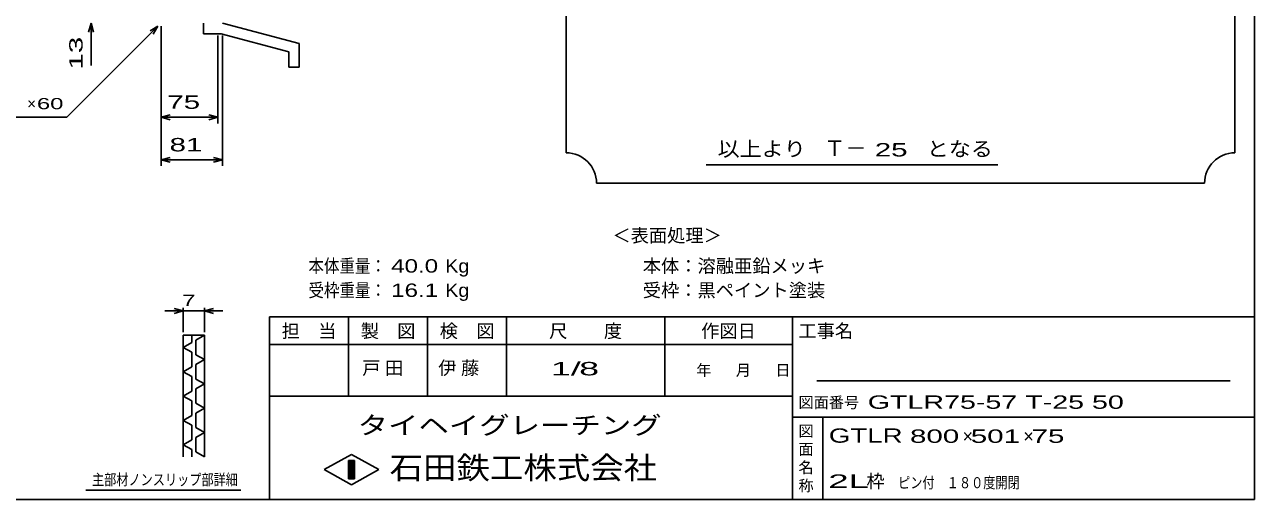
# Model space of a CAD drawing. Units: millimetres, scale not verified. Extents: x -1456 to 1389, y -1026 to 839.
# Drawn here: x -229 to 1389, y -921 to -296 of the extents above; entities that cross this region are included whole.
import ezdxf
from ezdxf.enums import TextEntityAlignment as Align

# ---------------------------------------------------------------- set-up
doc = ezdxf.new("R2010")
doc.units = ezdxf.units.MM
doc.header["$LTSCALE"] = 8
for name, color, linetype, lineweight in [('0_2', 150, 'Continuous', 25), ('19', 6, 'Continuous', 25), ('22', 4, 'Continuous', 25), ('24', 2, 'Continuous', 25), ('32', 4, 'Continuous', 25)]:
    doc.layers.add(name, color=color, linetype=linetype, lineweight=lineweight)
doc.styles.add('ベクトル', font='')
doc.styles.get('ベクトル').set_extended_font_data('ベクトル')

msp = doc.modelspace()

# ---------------------------------------------------------------- linework, layer by layer
at = {"layer": '0_2'}
for p, q in [((1388.8, 838.8), (1388.8, -921.2)), ((1388.8, -681.2), (92.8, -681.2)), ((92.8, -681.2), (92.8, -921.2)), ((196.8, -681.2), (196.8, -785.2)), ((300.8, -785.2), (300.8, -681.2)), ((404.8, -681.2), (404.8, -785.2)), ((612.8, -785.2), (612.8, -681.2)), ((780.8, -681.2), (780.8, -921.2)), ((780.8, -717.2), (92.8, -717.2)), ((1356.8, -765.2), (812.8, -765.2)), ((92.8, -785.2), (780.8, -785.2)), ((780.8, -813.2), (1388.8, -813.2)), ((820.8, -921.2), (820.8, -813.2)), ((164.8, -882), (200.8, -862)), ((196.8, -870), (204.8, -870)), ((196.8, -894), (196.8, -870)), ((196.8, -870), (198.4, -870)), ((198.4, -870), (198.4, -894)), ((200, -894), (200, -870)), ((200, -870), (201.6, -870)), ((200.8, -862), (236.8, -882)), ((201.6, -870), (201.6, -894)), ((203.2, -894), (203.2, -870)), ((203.2, -870), (204.8, -870)), ((204.8, -870), (204.8, -894)), ((204.8, -870), (204.8, -894)), ((200.8, -902), (164.8, -882)), ((236.8, -882), (200.8, -902)), ((204.8, -894), (196.8, -894)), ((198.4, -894), (200, -894)), ((201.6, -894), (203.2, -894)), ((1388.8, -921.2), (-1379.2, -921.2))]:
    msp.add_line(p, q, dxfattribs=at)
at = {"layer": '19'}
for p, q in [((6, -308.5), (6, -294.5)), ((31, -294.5), (132, -321.5)), ((6, -308.5), (29, -308.5)), ((118, -332.5), (29, -308.5)), ((132, -352.5), (132, -321.5)), ((118, -352.5), (118, -332.5)), ((118, -352.5), (132, -352.5))]:
    msp.add_line(p, q, dxfattribs=at)
at = {"layer": '22'}
for p, q in [((-174, -418.5), (-54, -298.5)), ((-145.2, -306.5), (-142, -294.5)), ((-138.8, -306.5), (-142, -294.5)), ((-142, -350.5), (-142, -294.5)), ((-64.4, -304.9), (-54, -298.5)), ((-60.4, -308.9), (-54, -298.5)), ((-50, -426.5), (-50, -298.5)), ((-50, -482.5), (-50, -298.5)), ((25, -426.5), (25, -310.7)), ((31, -482.5), (31, -310.7)), ((-334, -418.5), (-174, -418.5)), ((-50, -418.5), (-38, -415.3)), ((-38, -421.7), (-50, -418.5)), ((-50, -418.5), (25, -418.5)), ((25, -418.5), (13, -415.3)), ((13, -421.7), (25, -418.5)), ((-50, -474.5), (-38, -471.3)), ((-38, -477.7), (-50, -474.5)), ((-50, -474.5), (31, -474.5)), ((31, -474.5), (19, -471.3)), ((19, -477.7), (31, -474.5))]:
    msp.add_line(p, q, dxfattribs=at)
at = {"layer": '24', "color": 4}
for p, q in [((483.2, 774.8), (483.2, -465.2)), ((1363.2, -465.2), (1363.2, 774.8)), ((667.2, -481.2), (1051.2, -481.2)), ((523.2, -505.2), (1323.2, -505.2))]:
    msp.add_line(p, q, dxfattribs=at)
for centre, start, end in [((483.2, -505.2), 0, 90), ((1363.2, -505.2), 90, 180)]:
    msp.add_arc(centre, 40, start, end, dxfattribs=at)
at = {"layer": '32'}
for p, q in [((-20.8, -673.2), (-44.8, -673.2)), ((-20.8, -673.2), (-32.8, -670)), ((-32.8, -676.4), (-20.8, -673.2)), ((-20.8, -701.2), (-20.8, -669.2)), ((-20.8, -673.2), (7.2, -673.2)), ((7.2, -669.2), (7.2, -701.2)), ((7.2, -673.2), (19.2, -670)), ((19.2, -676.4), (7.2, -673.2)), ((7.2, -673.2), (31.2, -673.2)), ((-20.8, -705.2), (7.2, -705.2)), ((-20.8, -865.2), (-20.8, -705.2)), ((-9.6, -705.2), (-9.6, -714.8)), ((7.2, -705.2), (-4, -711.6)), ((-4, -711.6), (-4, -730.8)), ((7.2, -705.2), (7.2, -865.2)), ((-9.6, -714.8), (-20.8, -721.2)), ((-20.8, -721.2), (-9.6, -727.6)), ((-9.6, -727.6), (-9.6, -746.8)), ((-4, -730.8), (7.2, -737.2)), ((7.2, -737.2), (-4, -743.6)), ((-4, -743.6), (-4, -762.8)), ((-9.6, -746.8), (-20.8, -753.2)), ((-20.8, -753.2), (-9.6, -759.6)), ((-9.6, -759.6), (-9.6, -778.8)), ((-4, -762.8), (7.2, -769.2)), ((7.2, -769.2), (-4, -775.6)), ((-4, -775.6), (-4, -794.8)), ((-9.6, -778.8), (-20.8, -785.2)), ((-20.8, -785.2), (-9.6, -791.6)), ((-9.6, -791.6), (-9.6, -810.8)), ((-4, -794.8), (7.2, -801.2)), ((7.2, -801.2), (-4, -807.6)), ((-4, -807.6), (-4, -826.8)), ((-9.6, -810.8), (-20.8, -817.2)), ((-20.8, -817.2), (-9.6, -823.6)), ((-9.6, -823.6), (-9.6, -842.8)), ((-4, -826.8), (7.2, -833.2)), ((7.2, -833.2), (-4, -839.6)), ((-4, -839.6), (-4, -858.8)), ((-9.6, -842.8), (-20.8, -849.2)), ((-20.8, -849.2), (-9.6, -855.6)), ((-9.6, -855.6), (-9.6, -865.2)), ((-4, -858.8), (7.2, -865.2)), ((55.2, -909.2), (-148.8, -909.2))]:
    msp.add_line(p, q, dxfattribs=at)

# ---------------------------------------------------------------- texts
at = {"layer": '0_2', "style": 'ベクトル'}
for s, height, p in [('担\u3000当', 17.6, (108.8, -699.6)), ('製\u3000図', 17.6, (212.8, -699.6)), ('検\u3000図', 17.6, (316.8, -699.6)), ('尺\u3000\u3000度', 17.6, (460.8, -699.6)), ('作図日', 17.6, (660.8, -699.6)), ('工事名', 17.6, (788.8, -699.6)), ('年', 14.66, (654.4, -751.2)), ('月', 14.66, (706.4, -751.2)), ('日', 14.66, (758.4, -751.2)), ('図面番号', 14.66, (788.8, -793.6)), ('図', 14.66, (788.8, -831.2)), ('面', 14.66, (788.8, -855.2)), ('名', 14.66, (788.8, -879.2)), ('称', 14.66, (788.8, -903.2))]:
    msp.add_text(s, height=height, dxfattribs=at).set_placement(p, align=Align.MIDDLE_LEFT)
at = {"layer": '0_2', "color": 222, "style": 'ベクトル'}
for s, height, width, p in [('タイヘイグレーチング', 23.46, 1.25, (208.8, -823.6)), ('石田鉄工株式会社', 29.33, 1.1, (250.8, -879.6))]:
    msp.add_text(s, height=height, dxfattribs=dict(at, width=width)).set_placement(p, align=Align.MIDDLE_LEFT)
at = {"layer": '22', "color": 2, "style": 'ベクトル', "width": 1.65}
msp.add_text(' 13 ', height=17.6, rotation=90, dxfattribs=at).set_placement((-162, -366.5), align=Align.MIDDLE_LEFT)
at = {"layer": '22', "color": 2, "style": 'ベクトル'}
for s, height, p in [('×', 14.66, (-226, -400.5)), ('＜表面処理＞', 17.6, (544, -574)), ('本体：', 17.6, (584, -614)), ('溶融亜鉛メッキ', 17.6, (656, -614)), ('受枠：', 17.6, (584, -646)), ('黒ペイント塗装', 17.6, (656, -646)), ('×', 17.6, (1004.8, -838)), ('×', 17.6, (1084.8, -838)), ('枠', 17.6, (878.4, -897.2))]:
    msp.add_text(s, height=height, dxfattribs=at).set_placement(p, align=Align.MIDDLE_LEFT)
for s, height, width, p in [(' 60 ', 14.66, 1.6, (-222, -400.5)), (' 75 ', 17.6, 1.65, (-52.5, -398.5)), (' 81 ', 17.6, 1.65, (-49.5, -454.5)), ('本体重量：', 17.6, 0.85, (144, -614)), (' 40.0', 17.6, 1.35, (244, -614)), ('Kg', 17.6, 1.1, (324, -614)), ('受枠重量：', 17.6, 0.85, (144, -646)), (' 16.1', 17.6, 1.35, (244, -646)), ('Kg', 17.6, 1.1, (324, -646)), ('1/', 17.6, 2, (463.2, -749.2)), (' 8 ', 17.6, 2, (487.2, -749.2)), ('GTLR75-57 T-25 50', 17.6, 1.6, (880, -793.2)), ('GTLR', 18.77, 1.45, (828.8, -837.2)), (' 800 ', 17.6, 1.65, (924.8, -838)), (' 501 ', 17.6, 1.65, (1004.8, -838)), (' 75 ', 17.6, 1.65, (1084.8, -838)), ('2L', 17.6, 2.05, (828, -897.2)), ('ピン付', 14.66, 0.8, (920, -899.2)), ('\u3000１８０度開閉', 14.66, 0.8, (968, -899.2))]:
    msp.add_text(s, height=height, dxfattribs=dict(at, width=width)).set_placement(p, align=Align.MIDDLE_LEFT)
at = {"layer": '22', "color": 2, "char_height": 17.6, "attachment_point": 4, "style": 'ベクトル'}
for s, insert in [('\\T1.25;戸田\u3000', (214.8, -749.2)), ('\\T1.25;伊藤\u3000', (314.8, -749.2))]:
    msp.add_mtext(s, dxfattribs=dict(at, insert=insert))
at = {"layer": '24', "style": 'ベクトル'}
for s, height, width, p in [('以上より\u3000', 19.35, 1.1, (682.4, -460)), (' 25 ', 17.6, 1.65, (878.4, -461.2)), ('となる', 19.35, 1.1, (957.6, -460))]:
    msp.add_text(s, height=height, dxfattribs=dict(at, width=width)).set_placement(p, align=Align.MIDDLE_LEFT)
msp.add_text('Ｔ－', height=20.53, dxfattribs=at).set_placement((822.4, -459.2), align=Align.MIDDLE_LEFT)
at = {"layer": '32', "color": 2, "style": 'ベクトル'}
for s, width, p in [(' 7 ', 1.6, (-30.8, -659.2)), ('主部材ノンスリップ部詳細', 0.8, (-140.8, -895.2))]:
    msp.add_text(s, height=14.66, dxfattribs=dict(at, width=width)).set_placement(p, align=Align.MIDDLE_LEFT)

doc.saveas('drawing.dxf')
